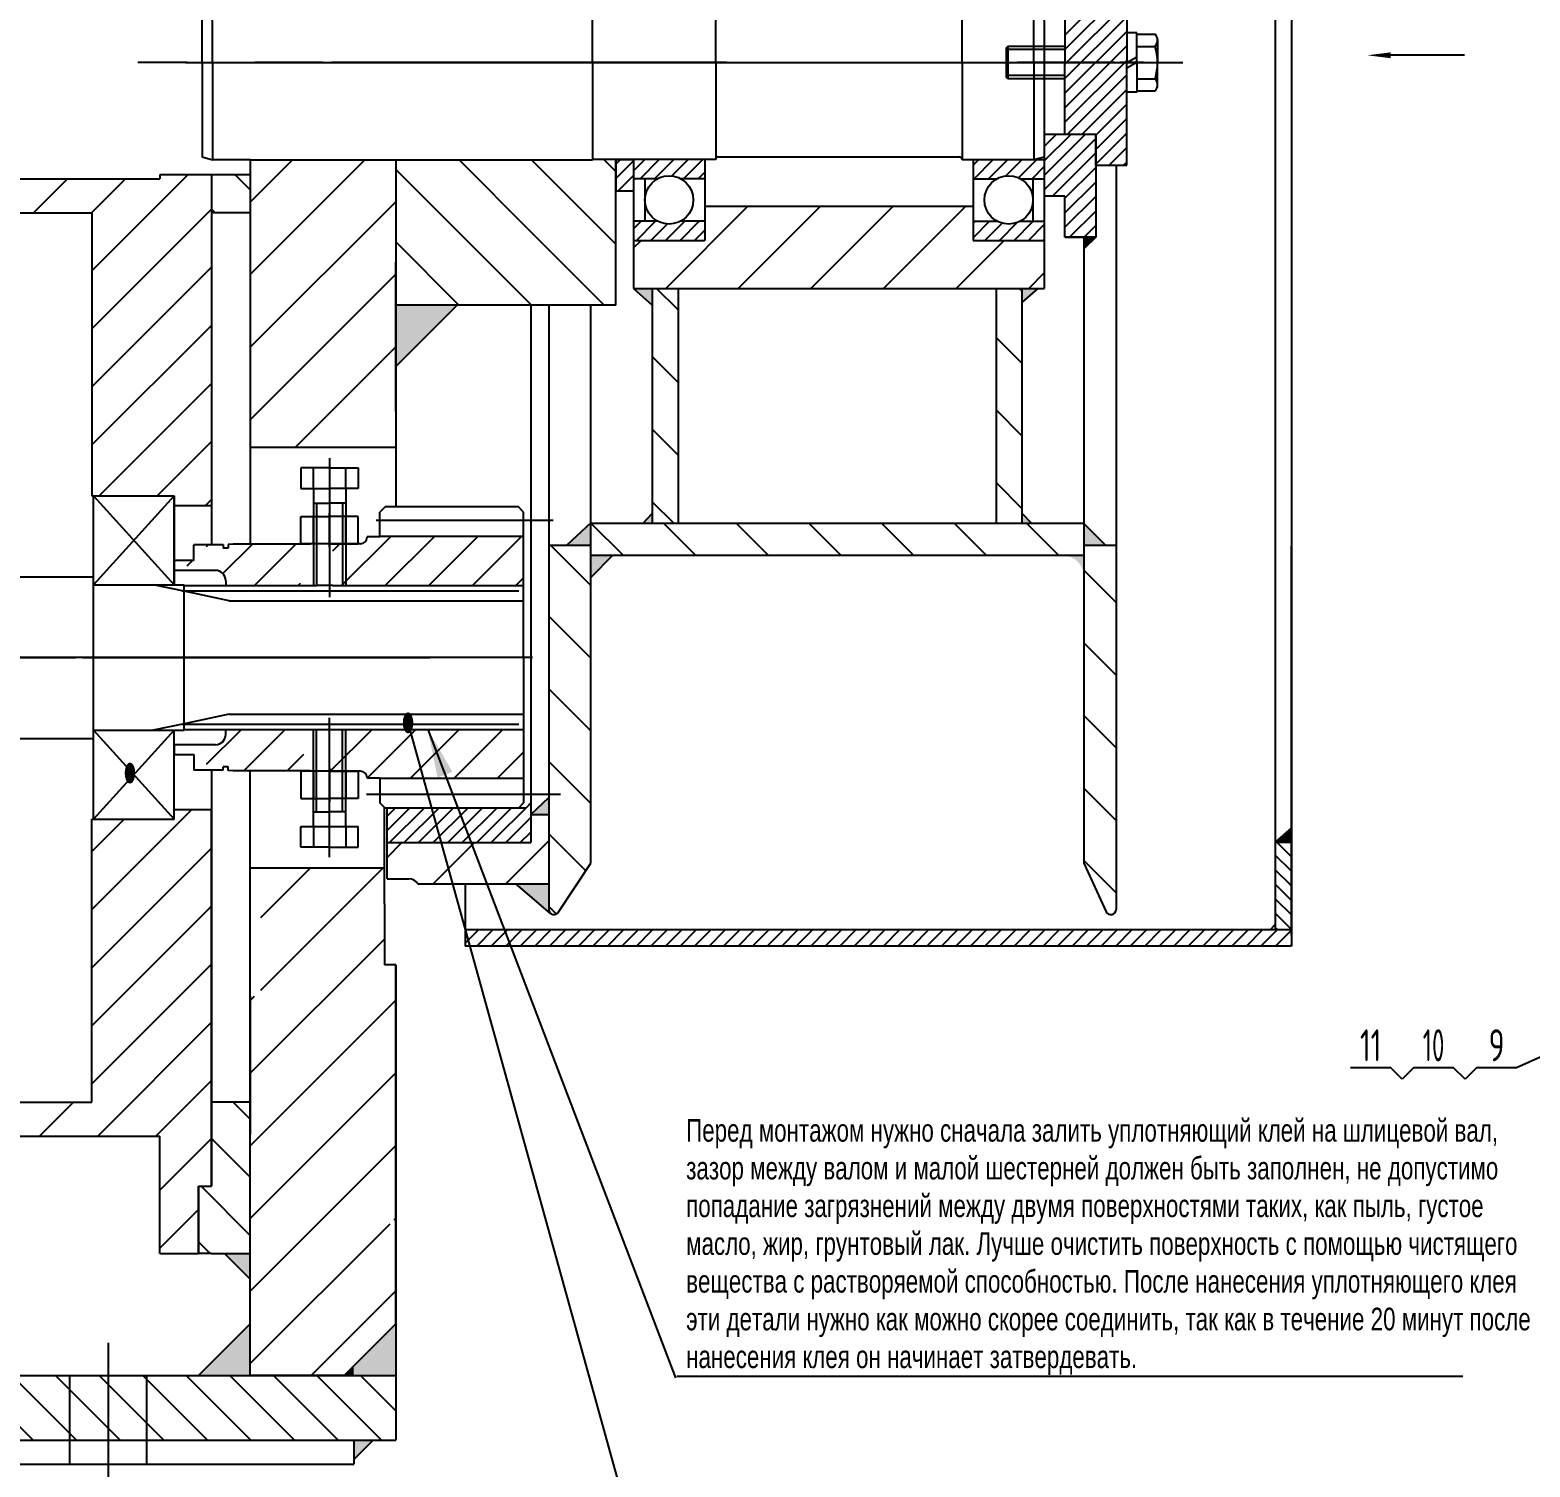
# Model space of a CAD drawing. Header units: millimetres. Extents: x -909 to 2100, y -59 to 1485.
# Drawn here: x 780 to 1243.8, y 465 to 909.3 of the extents above; entities that cross this region are included whole.
import ezdxf
from ezdxf.enums import TextEntityAlignment as Align

# ---------------------------------------------------------------- set-up
doc = ezdxf.new("R2010")
doc.units = ezdxf.units.MM
doc.header["$LTSCALE"] = 50
doc.linetypes.add('F', pattern=[0.75, 0.5, -0.25])
doc.linetypes.add('G', pattern=[2, 1.25, -0.25, 0.25, -0.25])
for name, color, linetype in [('01', 7, 'Continuous'), ('02', 1, 'Continuous'), ('04', 2, 'F'), ('05', 4, 'G'), ('10', 1, 'Continuous'), ('11', 3, 'Continuous')]:
    doc.layers.add(name, color=color, linetype=linetype)
doc.styles.get("Standard").update_dxf_attribs({"font": 'isocp', "width": 0.707, "bigfont": 'intecad.shx'})
doc.dimstyles.new('INTE', dxfattribs={"dimscale": 5, "dimtxt": 3.5, "dimasz": 3, "dimexe": 3, "dimexo": 0, "dimgap": 1, "dimtad": 1, "dimdec": 3, "dimdsep": 46, "dimtxsty": 'Standard', "dimcen": 0, "dimclrd": 1, "dimclre": 1, "dimclrt": 3, "dimaunit": 1, "dimadec": 0, "dimazin": 0, "dimtfac": 1, "dimtmove": 0, "dimatfit": 0, "dimfxl": 1, "dimarcsym": 0})
pattern_1 = [(135, (-248.432, -58.789), (-11.22532, -11.22532), [])]
pattern_2 = [(45, (2225.2952, 244.9258), (2.245064, -2.245064), [])]

# ---------------------------------------------------------------- blocks, each defined once
blk = doc.blocks.new('*U13')
at = {"layer": '01'}
for p, q in [((-9.2, 3.1), (-9.2, 0)), ((0, 3.1), (-9.2, 3.1)), ((-9.2, 0), (0, 0)), ((0, 0), (-1.79, 3.1)), ((0, 3.1), (1.79, 0)), ((0, 3.1), (9.2, 3.1)), ((9.2, 0), (0, 0)), ((9.2, 3.1), (9.2, 0))]:
    blk.add_line(p, q, dxfattribs=at)
at = {"layer": '05'}
blk.add_line((0, 5.2), (0, -2.1), dxfattribs=at)
blk = doc.blocks.new('*U14')
at = {"layer": '01'}
for p, q in [((-8.4, 0), (-8.4, 8.89)), ((-8.4, 8.89), (0, 8.89)), ((-8.4, 5), (0, 5)), ((0, 8.89), (0, 0)), ((0, -8.89), (0, 0)), ((-8.4, 0), (-8.4, -8.89)), ((-8.4, -5), (0, -5)), ((-8.4, -8.89), (0, -8.89))]:
    blk.add_line(p, q, dxfattribs=at)
at = {"layer": '05'}
blk.add_line((-9.45, 0), (1.05, 0), dxfattribs=at)

msp = doc.modelspace()

# ---------------------------------------------------------------- hatches: boundary and pattern name
at = {"layer": '02', "ltscale": 1.666667}
h = msp.add_hatch(dxfattribs=at)
h.set_pattern_fill('ANSI31', color=256, scale=5, angle=90, style=0)
h.set_pattern_definition(pattern_1)
h.paths.add_polyline_path([(972.3938, 969.1271), (980.3938, 969.1271), (980.3938, 1041.7771), (972.3938, 1041.7771)])
h.paths.add_polyline_path([(980.3938, 829.4271), (972.3938, 829.4271), (972.3938, 756.7771), (980.3938, 756.7771)])
h.paths.add_polyline_path([(1086.7938, 1041.7771), (1078.7938, 1041.7771), (1078.7938, 969.1271), (1086.7938, 969.1271)])
h.paths.add_polyline_path([(1086.7938, 829.4271), (1078.7938, 829.4271), (1078.7938, 756.7771), (1086.7938, 756.7771)])
h = msp.add_hatch(color=256, dxfattribs=at)
h.paths.add_polyline_path([(893.0938, 993.2771), (893.0938, 974.2771), (912.0938, 974.2771)])
h.paths.add_polyline_path([(912.0938, 824.2771), (893.0938, 824.2771), (893.0938, 805.2771)])
h = msp.add_hatch(dxfattribs=at)
h.set_pattern_fill('ANSI31', color=256, angle=90, style=0)
h.set_pattern_definition(pattern_2)
h.paths.add_polyline_path([(1093.5938, 940.5771), (1099.9938, 940.5771), (1099.9938, 953.2771), (1105.9938, 953.2771), (1109.4938, 953.2771), (1109.4938, 921.5271), (1093.5938, 921.5271)])
h.paths.add_polyline_path([(1093.5938, 877.0271), (1109.4938, 877.0271), (1109.4938, 845.2771), (1099.9938, 845.2771), (1099.9938, 857.9771), (1093.5938, 857.9771)])
h = msp.add_hatch(dxfattribs=at)
h.set_pattern_fill('ANSI31', color=256, style=0)
h.set_pattern_definition([(45, (-238.483, 103.8137), (-2.245064, 2.245064), [])])
h.paths.add_polyline_path([(966.5938, 938.9771), (961.0938, 938.9771), (961.0938, 929.2871), (966.5938, 929.2871)])
h.paths.add_polyline_path([(966.5938, 869.2671), (961.0938, 869.2671), (961.0938, 859.5771), (966.5938, 859.5771)])
at = {"layer": '02', "linetype": 'Continuous', "ltscale": 1.666667}
h = msp.add_hatch(dxfattribs=at)
h.set_pattern_fill('ANSI31', color=1, style=0)
h.set_pattern_definition([(45, (-238.483, 154.662), (-2.245064, 2.245064), [])])
h.paths.add_polyline_path([(966.5938, 869.2671), (966.5938, 863.3526), (974.0088, 863.3526, -0.25504636), (981.1789, 863.3526), (988.5938, 863.3526), (988.5938, 869.2671)])
h.paths.add_polyline_path([(988.5938, 844.2811), (988.5938, 850.2106), (981.1789, 850.2106, -0.25504636), (974.0088, 850.2106), (966.5938, 850.2106), (966.5938, 844.2811)])
h.paths.add_polyline_path([(974.0088, 935.2016), (966.5938, 935.2016), (966.5938, 929.2871), (988.5938, 929.2871), (988.5938, 935.2016), (981.1789, 935.2016, -0.25504636)])
h.paths.add_polyline_path([(1086.1789, 863.3526), (1093.5938, 863.3526), (1093.5938, 869.2821), (1071.5938, 869.2821), (1071.5938, 863.3526), (1079.0088, 863.3526, -0.25504636)])
h.paths.add_polyline_path([(1079.0088, 850.2106), (1071.5938, 850.2106), (1071.5938, 844.2811), (1093.5938, 844.2811), (1093.5938, 850.2106), (1086.1789, 850.2106, -0.25504636)])
h.paths.add_polyline_path([(1079.0088, 935.2016), (1071.5938, 935.2016), (1071.5938, 929.2721), (1093.5938, 929.2721), (1093.5938, 931.0271), (1093.5938, 935.2016), (1086.1789, 935.2016, -0.25504636)])
at = {"layer": '02', "ltscale": 1.666667}
h = msp.add_hatch(dxfattribs=at)
h.set_pattern_fill('ANSI31', color=256, style=0)
h.set_pattern_definition([(45, (290.6315, 224.113), (-2.245064, 2.245064), [])])
h.paths.add_polyline_path([(1099.9938, 921.5271), (1099.9938, 899.2771), (1119.0938, 899.2771), (1119.0938, 908.4771), (1119.0938, 931.0271), (1109.4938, 931.0271), (1109.4938, 921.5271)])
h.paths.add_polyline_path([(1119.0938, 899.2771), (1116.9982, 899.2771), (1113.6288, 899.2771), (1108.8194, 899.2771), (1099.9938, 899.2771), (1099.9938, 877.0271), (1109.4938, 877.0271), (1109.4938, 867.5271), (1119.0938, 867.5271)])
for points in [[(1105.9938, 845.2771), (1109.4938, 845.2771), (1105.9938, 841.9073)], [(1099.624, 746.7771, -0.39404723), (1105.7938, 740.6951), (1105.7938, 746.7771)], [(1169.9938, 662.5086), (1169.9938, 658.0271), (1164.9938, 658.0271)], [(848.0938, 509.2771), (832.0938, 493.2771), (848.0938, 493.2771)], [(880.0938, 496.2771), (877.0938, 493.2771), (880.0938, 493.2771)]]:
    msp.add_hatch(color=256, dxfattribs=at).paths.add_polyline_path(points)
h = msp.add_hatch(color=256, dxfattribs=at)
h.paths.add_polyline_path([(972.3938, 824.2728), (972.3938, 829.4271), (966.5938, 829.4271)])
h.paths.add_polyline_path([(969.5569, 756.7771), (972.3938, 756.7771), (972.3938, 759.764)])
h = msp.add_hatch(color=256, dxfattribs=at)
h.paths.add_polyline_path([(1086.7938, 825.1615), (1091.5938, 829.4271), (1086.7938, 829.4271)])
h.paths.add_polyline_path([(1086.7938, 756.7771), (1089.6308, 756.7771), (1086.7938, 759.764)])
h = msp.add_hatch(color=256, dxfattribs=at)
h.paths.add_polyline_path([(945.9625, 750.0271), (953.3938, 750.0271), (953.3938, 756.8771)])
h.paths.add_polyline_path([(960.0985, 746.7771), (953.3938, 746.7771), (953.3938, 740.0551)])
h = msp.add_hatch(dxfattribs=at)
h.set_pattern_fill('ANSI31', color=256, scale=5, angle=90, style=0)
h.set_pattern_definition([(135, (-248.432, -353.789), (-11.22532, -11.22532), [])])
h.paths.add_polyline_path([(1105.7938, 756.7771), (953.3938, 756.7771), (953.3938, 746.7771), (1105.789, 746.7771), (1105.7938, 746.7819)])
at = {"layer": '02', "linetype": 'Continuous', "ltscale": 1.666667}
msp.add_hatch(color=1, dxfattribs=at).paths.add_polyline_path([(1105.7938, 756.7722), (1105.7938, 750.0271), (1112.5466, 750.0271)])
at = {"layer": '02', "ltscale": 1.666667}
h = msp.add_hatch(dxfattribs=at)
h.set_pattern_fill('ANSI31', color=256, scale=5, angle=90, style=0)
h.set_pattern_definition(pattern_1)
h.paths.add_polyline_path([(953.3938, 750.0271), (940.3938, 750.0271), (940.3938, 637.3224, 0.20505702), (940.8971, 636.1764), (941.016, 636.0757, 0.14493627), (941.8589, 635.7521), (942.1089, 635.7521, 0.21091046), (943.2394, 636.3615), (953.3938, 651.6521)])
h.paths.add_polyline_path([(958.7753, 671.804), (958.7753, 679.8264), (950.9663, 679.8264), (950.9663, 671.804)], flags=9)
h = msp.add_hatch(dxfattribs=at)
h.set_pattern_fill('ANSI31', color=256, scale=5, angle=90, style=0)
h.set_pattern_definition(pattern_1)
h.paths.add_polyline_path([(1105.7938, 651.6521), (1112.7425, 636.6785, 0.80334342), (1115.7938, 637.3521), (1115.7938, 750.0271), (1105.7938, 750.0271)])
h = msp.add_hatch(dxfattribs=at)
h.set_pattern_fill('ANSI31', color=256, style=0)
h.set_pattern_definition([(45, (207.8226, 203.6802), (-2.245064, 2.245064), [])])
h.paths.add_polyline_path([(934.8438, 670.3171), (933.2438, 668.7171), (897.4229, 668.7171), (900.7843, 658.0271), (934.8438, 658.0271)])
h.paths.add_polyline_path([(890.3938, 668.7171), (890.3938, 658.0271), (900.7843, 658.0271), (897.4229, 668.7171)])
h = msp.add_hatch(color=256, dxfattribs=at)
h.paths.add_polyline_path([(940.3938, 666.7771), (940.3938, 671.9611), (934.8438, 666.7771)])
h.paths.add_polyline_path([(940.8971, 636.1764, -0.20992091), (940.3938, 637.3521), (940.3938, 645.2771), (930.1677, 645.2771)])
h = msp.add_hatch(dxfattribs=at)
h.set_pattern_fill('ANSI31', color=256, scale=5, style=0)
h.set_pattern_definition([(45, (-248.432, -58.789), (-11.22532, 11.22532), [])])
h.paths.add_polyline_path([(940.3938, 645.2771), (940.3938, 666.7771), (934.8438, 666.7771), (934.8438, 658.0271), (890.3938, 658.0271), (890.3938, 646.8771), (897.1263, 646.8771, -0.26794919), (899.8976, 645.2771)])
h = msp.add_hatch(dxfattribs=at)
h.set_pattern_fill('ANSI31', color=256, style=0)
h.set_pattern_definition([(135, (2225.2952, 244.9258), (2.245064, 2.245064), [])])
h.paths.add_polyline_path([(1164.9938, 631.0271), (1169.9938, 631.0271), (1169.9938, 658.0271), (1164.9938, 658.0271)])
h = msp.add_hatch(dxfattribs=at)
h.set_pattern_fill('ANSI31', color=256, angle=90, style=0)
h.set_pattern_definition(pattern_2)
h.paths.add_polyline_path([(914.4938, 631.0271), (1169.9938, 631.0271), (1169.9938, 626.0271), (914.4938, 626.0271)])
h = msp.add_hatch(color=256, dxfattribs=at)
h.paths.add_polyline_path([(886.0938, 473.2771), (880.0938, 473.2771), (880.0938, 467.2771)])
h.paths.add_polyline_path([(893.0938, 498.6242), (886.9015, 503.0847), (880.0938, 496.2771), (880.0938, 493.2771), (893.0938, 493.2771)])
h.paths.add_polyline_path([(893.0938, 509.2771), (886.9015, 503.0847), (893.0938, 498.6242)])
at = {"layer": '02', "linetype": 'Continuous', "ltscale": 1.666667}
h = msp.add_hatch(dxfattribs=at)
h.set_pattern_fill('ANSI31', color=1, scale=3, angle=90, style=0)
h.set_pattern_definition([(135, (2084.611, -736.124), (-6.73519, -6.73519), [])])
h.paths.add_polyline_path([(582.0938, 493.2771), (582.0938, 473.2771), (608.1938, 473.2771), (608.1938, 493.2771)])
h.paths.add_polyline_path([(620.0938, 493.2771), (608.1938, 493.2771), (608.1938, 473.2771), (620.0938, 473.2771)])
h.paths.add_polyline_path([(631.9938, 493.2771), (620.0938, 493.2771), (620.0938, 473.2771), (631.9938, 473.2771)])
h.paths.add_polyline_path([(792.1938, 473.2771), (792.1938, 493.2771), (631.9938, 493.2771), (631.9938, 473.2771)])
h.paths.add_polyline_path([(792.1938, 473.2771), (804.0938, 473.2771), (804.0938, 493.2771), (792.1938, 493.2771)])
h.paths.add_polyline_path([(804.0938, 473.2771), (815.9938, 473.2771), (815.9938, 493.2771), (804.0938, 493.2771)])
h.paths.add_polyline_path([(815.9938, 493.2771), (815.9938, 473.2771), (893.0938, 473.2771), (893.0938, 493.2771)])
at = {"layer": '10', "ltscale": 1.666667}
h = msp.add_hatch(dxfattribs=at)
h.set_pattern_fill('ANSI31', color=256, scale=4, style=0)
h.set_pattern_definition([(45, (2641.115, 1617.23), (-8.980256, 8.980256), [])])
h.paths.add_polyline_path([(743.5938, 899.5271), (743.5938, 894.2771), (755.0938, 894.2771), (755.0938, 899.5271)])
h.paths.add_polyline_path([(755.0938, 882.2771), (743.5938, 882.2771), (743.5938, 878.7771), (739.0938, 878.7771), (739.0938, 852.7771), (799.0938, 852.7771), (799.0938, 765.2771), (824.5938, 765.2771), (824.5938, 762.2771), (836.0938, 762.2771), (836.0938, 864.5271), (820.0938, 864.5271), (820.0938, 863.2771), (755.0938, 863.2771)])
h.paths.add_polyline_path([(836.0938, 668.2771), (824.5938, 668.2771), (824.5938, 665.2771), (799.0938, 665.2771), (799.0938, 577.7771), (739.0938, 577.7771), (739.0938, 551.7771), (743.5938, 551.7771), (743.5938, 531.0271), (755.0938, 531.0271), (755.0938, 567.2771), (820.0938, 567.2771), (820.0938, 531.0271), (832.0938, 531.0271), (832.0938, 551.7771), (836.0938, 551.7771)])
h = msp.add_hatch(dxfattribs=at)
h.set_pattern_fill('ANSI31', color=256, scale=4, angle=90, style=0)
h.set_pattern_definition([(135, (2641.115, 1617.23), (-8.980256, -8.980256), [])])
h.paths.add_polyline_path([(836.0938, 864.5271), (836.0938, 852.7771), (848.0938, 852.7771), (848.0938, 864.5271)])
h.paths.add_polyline_path([(848.0938, 577.7771), (836.0938, 577.7771), (836.0938, 551.7771), (832.0938, 551.7771), (832.0938, 531.0271), (836.0538, 531.0271), (848.0938, 531.0271)])
h = msp.add_hatch(dxfattribs=at)
h.set_pattern_fill('ANSI31', color=256, scale=3, style=0)
h.set_pattern_definition([(45, (2645.115, 1617.2295), (-6.73519, 6.73519), [])])
h.paths.add_polyline_path([(932.5938, 752.7061), (888.1938, 752.7061), (888.1938, 752.6171), (884.1938, 752.6171), (884.1938, 752.4571, -0.41421356), (882.1938, 750.4571), (873.5938, 750.4571), (873.5938, 737.5021), (932.5938, 737.5021)])
h.paths.add_polyline_path([(863.5938, 750.2921), (842.8138, 750.2921), (841.2138, 750.206), (841.2138, 749.0571), (839.7438, 749.0571), (839.7438, 750.1021), (834.5938, 750.1021), (834.5938, 745.2771), (828.5938, 745.2771), (828.5938, 742.2371), (837.2938, 742.2371, -0.41421356), (840.4938, 739.0371), (840.4938, 737.5021), (863.5938, 737.5021)])
h.paths.add_polyline_path([(932.5938, 693.0521), (873.5938, 693.0521), (873.5938, 680.0971), (882.1938, 680.0971, -0.41421356), (884.1938, 678.0971), (884.1938, 677.9371), (888.1938, 677.9371), (888.1938, 677.8481), (932.5938, 677.8481)])
h.paths.add_polyline_path([(873.5938, 693.0521), (872.5938, 693.0521), (872.5938, 680.0971), (873.5938, 680.0971)])
h.paths.add_polyline_path([(864.5938, 693.0521), (863.5938, 693.0521), (863.5938, 680.2621), (864.5938, 680.2621)])
h.paths.add_polyline_path([(863.5938, 693.0521), (840.4938, 693.0521), (840.4938, 691.5171, -0.41421356), (837.2938, 688.3171), (828.5938, 688.3171), (828.5938, 685.2771), (834.5938, 685.2771), (834.5938, 680.4521), (839.7438, 680.4521), (839.7438, 681.4971), (841.2138, 681.4971), (841.2138, 680.3481), (842.8138, 680.2621), (863.5938, 680.2621)])
h.paths.add_polyline_path([(873.5938, 745.9571), (872.5938, 745.9571), (872.5938, 737.5021), (873.5938, 737.5021)])
h.paths.add_polyline_path([(863.5938, 745.9571), (864.5938, 745.9571), (864.5938, 750.2921), (863.5938, 750.2921)])
msp.add_hatch(color=256, dxfattribs=at).paths.add_polyline_path([(840.0938, 531.0271), (848.0938, 523.0271), (848.0938, 531.0271)])

# ---------------------------------------------------------------- linework, layer by layer
at = {"ltscale": 1.666667}
for p, q in [((1109.4938, 867.5271), (1109.4938, 877.0271)), ((1090.4091, 869.2827), (1093.604, 870.1388)), ((893.0938, 791.4771), (893.0938, 837.519)), ((799.5938, 665.2771), (799.5938, 765.2771)), ((889.7938, 761.8371), (888.1938, 760.2371)), ((930.9938, 761.8371), (889.7938, 761.8371)), ((932.5938, 760.2371), (930.9938, 761.8371)), ((888.1938, 752.6171), (888.1938, 760.2371)), ((932.5938, 715.2771), (932.5938, 760.2371)), ((932.5938, 752.7061), (888.1938, 752.7061)), ((839.7438, 750.206), (839.7438, 749.0571)), ((841.2138, 750.206), (841.2138, 749.0571)), ((827.5938, 692.7771), (827.5938, 737.7771)), ((840.4938, 739.0371), (840.4938, 737.5021)), ((932.5938, 715.2771), (932.5938, 670.3171)), ((934.8438, 715.2771), (934.8438, 670.3171)), ((840.4938, 691.5171), (840.4938, 693.0521)), ((839.7438, 680.4521), (839.7438, 681.4971)), ((841.2138, 680.3481), (841.2138, 681.4971)), ((888.1938, 677.9371), (888.1938, 670.3171)), ((932.5938, 677.8481), (888.1938, 677.8481)), ((889.7938, 668.7171), (888.1938, 670.3171)), ((930.9938, 668.7171), (889.7938, 668.7171)), ((932.5938, 670.3171), (930.9938, 668.7171)), ((934.8438, 670.3171), (933.2438, 668.7171)), ((899.8938, 645.2771), (899.8938, 645.2835)), ((899.8938, 645.2771), (940.3938, 645.2771)), ((893.0938, 509.2771), (893.0938, 620.2771))]:
    msp.add_line(p, q, dxfattribs=at)
for centre, start, end in [((992.804, 869.2671), 90, 180), ((1067.404, 869.2671), 0, 90)]:
    msp.add_arc(centre, 0.8, start, end, dxfattribs=at)
at = {"layer": '01', "color": 7, "linetype": 'Continuous', "ltscale": 1.666667}
for p, q in [((1169.9938, 1034.9207), (1169.9938, 763.6334)), ((1164.9938, 1029.8763), (1164.9938, 768.5778)), ((1093.5938, 969.1271), (1093.5938, 829.4271)), ((833.1938, 899.2771), (833.1938, 928.5703)), ((836.3938, 899.2771), (836.3938, 929.4271)), ((953.904, 899.2771), (953.904, 929.4121)), ((992.004, 899.2771), (992.004, 929.2871)), ((1068.204, 899.2771), (1068.204, 929.2721)), ((1090.404, 899.2771), (1090.404, 929.2721)), ((1119.0938, 931.0271), (1119.0938, 899.2771)), ((1099.9938, 921.5271), (1099.9938, 899.2771)), ((1099.9938, 904.2771), (1093.5938, 904.2771)), ((833.1938, 899.2771), (833.1938, 869.9838)), ((836.3938, 899.2771), (836.3938, 869.1271)), ((953.904, 899.2771), (953.904, 869.1421)), ((992.004, 899.2771), (992.004, 869.2671)), ((1068.204, 899.2771), (1068.204, 869.2821)), ((1090.404, 899.2771), (1090.404, 869.2821)), ((1099.9938, 877.0271), (1099.9938, 899.2771)), ((1119.0938, 867.5271), (1119.0938, 899.2771)), ((1099.9938, 894.2771), (1093.5938, 894.2771)), ((1109.4938, 877.0271), (1093.5938, 877.0271)), ((836.3887, 869.1277), (833.1938, 869.9838)), ((848.0938, 869.1421), (953.904, 869.1421)), ((848.0938, 869.1421), (848.0938, 820.0271)), ((893.0938, 869.1421), (893.0938, 791.4771)), ((992.004, 869.2671), (953.904, 869.2671)), ((961.0938, 824.2771), (961.0938, 869.2746)), ((961.0938, 869.2746), (961.0938, 859.5771)), ((961.0938, 869.2746), (966.5938, 869.2746)), ((966.5938, 869.2746), (966.5938, 829.4271)), ((966.5938, 869.2746), (966.5938, 859.5771)), ((988.5938, 869.2671), (988.5938, 844.2811)), ((992.804, 870.0671), (1067.404, 870.0671)), ((1068.204, 869.2821), (1093.5938, 869.2821)), ((1071.5938, 869.2821), (1071.5938, 844.2811)), ((1109.4938, 867.5271), (1119.0938, 867.5271)), ((1115.7938, 867.5271), (1115.7938, 637.3521)), ((755.0938, 863.2771), (820.0938, 863.2771)), ((848.0938, 864.5271), (820.0938, 864.5271)), ((836.0938, 864.5271), (836.0938, 750.1021)), ((974.0088, 863.3526), (966.5938, 863.3526)), ((970.1264, 863.2889), (970.1264, 850.1469)), ((988.5938, 863.3526), (981.1789, 863.3526)), ((1071.5938, 863.3526), (1079.0088, 863.3526)), ((1086.1789, 863.3526), (1093.5938, 863.3526)), ((1090.0612, 863.2889), (1090.0612, 850.1469)), ((961.0938, 859.5771), (966.5938, 859.5771)), ((988.5938, 854.8271), (1071.5938, 854.8271)), ((739.0938, 852.7771), (799.0938, 852.7771)), ((848.0938, 852.7771), (836.0938, 852.7771)), ((974.0088, 850.2106), (966.5938, 850.2106)), ((988.5938, 850.2106), (981.1789, 850.2106)), ((1071.5938, 850.2106), (1079.0088, 850.2106)), ((1086.1789, 850.2106), (1093.5938, 850.2106)), ((966.5938, 844.2811), (988.5938, 844.2811)), ((1071.5938, 844.2811), (1093.5938, 844.2811)), ((1099.9938, 845.2771), (1105.9938, 845.2771)), ((1105.7938, 845.2771), (1105.7938, 651.6521)), ((966.5938, 829.4271), (1093.5938, 829.4271)), ((972.3938, 829.4271), (972.3938, 756.7771)), ((980.3938, 829.4271), (980.3938, 756.7771)), ((1078.7938, 756.7771), (1078.7938, 829.4271)), ((1086.7938, 756.7771), (1086.7938, 829.4271)), ((961.0938, 824.2771), (893.0938, 824.2771)), ((893.0938, 805.2771), (912.0938, 824.2771)), ((953.3938, 651.6521), (953.3938, 824.2771)), ((848.0938, 780.2771), (893.0938, 780.2771)), ((867.5938, 767.5021), (867.5938, 737.5021)), ((1164.9938, 768.5778), (1164.9938, 760.1474)), ((799.0938, 765.2771), (824.5938, 765.2771)), ((799.5938, 765.2771), (824.5938, 765.2771)), ((824.5938, 737.7771), (824.5938, 765.2771)), ((824.5938, 762.2771), (836.0938, 762.2771)), ((1169.9938, 763.6334), (1169.9938, 749.777)), ((1164.9938, 760.1474), (1164.9938, 631.0271)), ((888.1938, 752.6171), (884.1938, 752.6171)), ((884.1938, 752.4571), (884.1938, 752.6171)), ((830.5938, 745.2771), (830.5938, 750.1021)), ((839.7438, 750.1021), (830.5938, 750.1021)), ((841.2138, 749.0571), (839.7438, 749.0571)), ((866.6938, 750.2921), (842.8138, 750.2921)), ((882.1938, 750.4571), (866.6938, 750.4571)), ((940.3938, 750.0271), (953.3938, 750.0271)), ((1105.7938, 750.0271), (1115.7938, 750.0271)), ((1169.9938, 749.777), (1169.9938, 632.5271)), ((824.5938, 745.2771), (824.5938, 742.2371)), ((830.5938, 745.2771), (824.5938, 745.2771)), ((837.2938, 742.2371), (824.5938, 742.2371)), ((752.5938, 740.2771), (799.5938, 740.2771)), ((799.5938, 737.7771), (827.5938, 737.7771)), ((827.5938, 737.5021), (863.5938, 737.5021)), ((873.5938, 737.5021), (932.5938, 737.5021)), ((841.5938, 732.8351), (827.5938, 735.7792)), ((841.5938, 732.8351), (932.5938, 732.8351)), ((841.5938, 697.7191), (827.5938, 694.7749)), ((841.5938, 697.7191), (932.5938, 697.7191)), ((799.5938, 692.7771), (827.5938, 692.7771)), ((824.5938, 665.2771), (824.5938, 692.7771)), ((827.5938, 693.0521), (932.5938, 693.0521)), ((867.5938, 663.0521), (867.5938, 693.0521)), ((752.5938, 690.2771), (799.5938, 690.2771)), ((837.2938, 688.3171), (824.5938, 688.3171)), ((824.5938, 688.3171), (824.5938, 685.2771)), ((824.5938, 685.2771), (830.5938, 685.2771)), ((839.7438, 680.4521), (830.5938, 680.4521)), ((836.0938, 680.4521), (836.0938, 551.7771)), ((841.2138, 681.4971), (839.7438, 681.4971)), ((866.6938, 680.2621), (842.8138, 680.2621)), ((882.1938, 680.0971), (866.6938, 680.0971)), ((884.1938, 678.0971), (884.1938, 677.9371)), ((888.1938, 677.9371), (884.1938, 677.9371)), ((824.5938, 668.2771), (836.0938, 668.2771)), ((933.2438, 668.7171), (892.0438, 668.7171)), ((799.0938, 665.2771), (824.5938, 665.2771)), ((799.5938, 665.2771), (824.5938, 665.2771)), ((934.8438, 666.7771), (940.3938, 666.7771)), ((890.3938, 658.0271), (934.8438, 658.0271)), ((890.3938, 646.8771), (890.3938, 658.0271)), ((1169.9938, 658.0271), (1164.9938, 658.0271)), ((848.0938, 650.2771), (889.5938, 650.2771)), ((890.3938, 646.8771), (897.1263, 646.8771)), ((889.5938, 639.0771), (889.5938, 620.2771)), ((889.5938, 639.0771), (889.5938, 620.2771)), ((1169.9938, 631.0271), (914.4938, 631.0271)), ((893.0938, 620.2771), (889.5938, 620.2771)), ((893.0938, 620.2771), (889.5938, 620.2771)), ((893.0938, 620.2771), (893.0938, 509.2771)), ((848.0938, 610.5271), (848.0938, 567.7771)), ((848.0938, 610.5271), (848.0938, 567.7771)), ((739.0938, 577.7771), (799.0938, 577.7771)), ((848.0938, 577.7771), (836.0938, 577.7771)), ((755.0938, 567.2771), (820.0938, 567.2771)), ((832.0938, 551.7771), (836.0938, 551.7771)), ((832.0938, 551.7771), (836.0938, 551.7771)), ((832.0938, 551.7771), (832.0938, 531.0271)), ((820.0938, 531.0271), (832.0938, 531.0271)), ((836.0538, 531.0271), (832.0938, 531.0271)), ((836.0538, 531.0271), (848.0938, 531.0271)), ((836.0538, 531.0271), (848.0938, 531.0271)), ((582.0938, 493.2771), (893.0938, 493.2771)), ((582.0938, 473.2771), (893.0938, 473.2771)), ((880.0938, 467.2771), (886.0938, 473.2771)), ((880.0938, 473.2771), (880.0938, 465.8471)), ((588.0938, 465.8471), (880.0938, 465.8471))]:
    msp.add_line(p, q, dxfattribs=at)
at = {"layer": '01', "ltscale": 1.666667}
for p, q in [((1169.9938, 1034.9207), (1169.9938, 763.6334)), ((1093.5938, 940.5771), (1093.5938, 857.9771)), ((1122.1938, 899.2771), (1122.1938, 908.0721)), ((1122.1938, 908.0721), (1127.8973, 908.0721)), ((1128.5938, 906.4409), (1128.5938, 899.2771)), ((1122.1938, 904.2771), (1127.8973, 904.2771)), ((1122.1938, 899.2771), (1122.1938, 890.4821)), ((1128.5938, 892.1132), (1128.5938, 899.2771)), ((1122.1938, 894.2771), (1127.8973, 894.2771)), ((1122.1938, 890.4821), (1127.8973, 890.4821)), ((1109.4938, 877.0271), (1109.4938, 845.2771)), ((848.0938, 869.1421), (836.3938, 869.1421)), ((820.0938, 864.5271), (820.0938, 863.2771)), ((836.0938, 864.5271), (836.0938, 762.2771)), ((848.0938, 864.5271), (848.0938, 750.2921)), ((1099.9938, 857.9771), (1093.5938, 857.9771)), ((1099.9938, 845.2771), (1099.9938, 857.9771)), ((799.0938, 852.7771), (799.0938, 765.2771)), ((1109.4938, 845.2771), (1099.9938, 845.2771)), ((1109.4938, 845.2771), (1099.9938, 845.2771)), ((1109.4938, 845.2771), (1099.9938, 845.2771)), ((1105.7938, 845.2771), (1105.7938, 746.8771)), ((934.8438, 824.2771), (934.8438, 658.0271)), ((940.3938, 824.2771), (940.3938, 637.3372)), ((953.3938, 746.8771), (953.3938, 824.2771)), ((893.0938, 791.4771), (893.0938, 761.8371)), ((872.5938, 773.9021), (863.7088, 773.9021)), ((863.7088, 773.9021), (863.7088, 767.5021)), ((867.5938, 767.5021), (867.5938, 773.9021)), ((872.5938, 773.9021), (881.4788, 773.9021)), ((877.5938, 767.5021), (877.5938, 773.9021)), ((881.4788, 773.9021), (881.4788, 767.5021)), ((863.7088, 767.5021), (872.5938, 767.5021)), ((881.4788, 767.5021), (872.5938, 767.5021)), ((877.5938, 767.5021), (877.5938, 737.5021)), ((799.5938, 765.2771), (824.5938, 737.7771)), ((824.5938, 765.2771), (799.5938, 737.7771)), ((824.5938, 765.2771), (824.5938, 737.7771)), ((867.5938, 763.0021), (872.5938, 763.0021)), ((877.5938, 763.0021), (872.5938, 763.0021)), ((953.2854, 756.7771), (1105.7938, 756.7771)), ((842.8138, 750.2921), (841.2138, 750.206)), ((866.6938, 750.4571), (866.6938, 750.2921)), ((1105.7938, 746.7771), (953.3938, 746.7771)), ((1169.9938, 749.777), (1169.9938, 626.0271)), ((1169.9938, 629.277), (1169.9938, 749.777)), ((863.5938, 737.5021), (868.5938, 737.5021)), ((873.5938, 737.5021), (868.5938, 737.5021)), ((799.5938, 692.7771), (824.5938, 665.2771)), ((824.5938, 692.7771), (799.5938, 665.2771)), ((824.5938, 665.2771), (824.5938, 692.7771)), ((877.5938, 663.0521), (877.5938, 693.0521)), ((830.5938, 685.2771), (830.5938, 680.4521)), ((842.8138, 680.2621), (841.2138, 680.3481)), ((848.0938, 531.0271), (848.0938, 680.2621)), ((866.6938, 680.0971), (866.6938, 680.2621)), ((836.0938, 551.7771), (836.0938, 668.2771)), ((889.5938, 639.0771), (889.5938, 668.9171)), ((799.0938, 577.7771), (799.0938, 665.2771)), ((867.5938, 667.5521), (872.5938, 667.5521)), ((877.5938, 667.5521), (872.5938, 667.5521)), ((863.7088, 656.6521), (863.7088, 663.0521)), ((863.7088, 663.0521), (881.4788, 663.0521)), ((867.5938, 663.0521), (867.5938, 656.6521)), ((877.5938, 663.0521), (877.5938, 656.6521)), ((881.4788, 656.6521), (881.4788, 663.0521)), ((872.5938, 656.6521), (863.7088, 656.6521)), ((872.5938, 656.6521), (881.4788, 656.6521)), ((943.2586, 636.3905), (953.3938, 651.6521)), ((1105.7938, 651.6521), (1112.7425, 636.6785)), ((914.4938, 645.2771), (914.4938, 626.0271)), ((942.0031, 635.7521), (941.9938, 635.7521)), ((1169.9938, 626.0271), (914.4938, 626.0271)), ((848.0938, 493.2771), (848.0938, 610.5271)), ((848.0938, 558.3898), (848.0938, 610.5271)), ((820.0938, 531.0271), (820.0938, 567.2771)), ((832.0938, 531.0271), (832.0938, 551.7771)), ((840.0938, 531.0271), (848.0938, 523.0271)), ((832.0938, 493.2771), (848.0938, 509.2771)), ((877.0938, 493.2771), (893.0938, 509.2771)), ((893.0938, 509.2771), (893.0938, 473.2771)), ((877.0938, 493.2771), (848.0938, 493.2771))]:
    msp.add_line(p, q, dxfattribs=at)
at = {"layer": '01', "color": 7, "linetype": 'Continuous', "ltscale": 1.666667}
for centre in [(977.5938, 856.7816), (1082.5938, 856.7816)]:
    msp.add_circle(centre, 7.4854, dxfattribs=at)
for centre, radius, start, end in [((1125.7121, 906.1746), 2.894, 319.030519, 40.969481), ((1110.4267, 899.2771), 18.1719, 344.029057, 15.970943), ((1125.7121, 892.3796), 2.894, 319.030519, 40.969481), ((882.1938, 752.4571), 2, 270, 0), ((882.1938, 678.0971), 2, 0, 90), ((897.1263, 643.6771), 3.2, 30, 90)]:
    msp.add_arc(centre, radius, start, end, dxfattribs=at)
at = {"layer": '01', "ltscale": 1.666667}
for centre, radius, start, end in [((837.2938, 739.0371), 3.2, 0, 90), ((837.2938, 691.5171), 3.2, 270, 0), ((941.9839, 637.3372), 1.5901, 179.465645, 335.54168), ((1114.1938, 637.3521), 1.6, 204.894299, 0)]:
    msp.add_arc(centre, radius, start, end, dxfattribs=at)
at = {"layer": '02', "color": 1, "linetype": 'Continuous', "ltscale": 1.666667}
for p, q in [((1099.9938, 903.2771), (1081.7925, 903.2771)), ((1099.9938, 895.2771), (1081.7925, 895.2771)), ((868.5938, 763.0021), (868.5938, 737.5021)), ((876.5938, 763.0021), (876.5938, 737.5021)), ((1112.5466, 750.0271), (1105.7938, 756.7722)), ((868.5938, 667.5521), (868.5938, 693.0521)), ((876.5938, 667.5521), (876.5938, 693.0521))]:
    msp.add_line(p, q, dxfattribs=at)
at = {"layer": '02', "ltscale": 1.666667}
for p, q in [((1223.502, 901.508), (1200.702, 901.508)), ((934.8502, 846.9282), (912.6363, 869.1421)), ((961.0938, 843.1352), (935.087, 869.1421)), ((961.0938, 865.5858), (957.5376, 869.1421)), ((905.8095, 853.5182), (893.0938, 866.2339)), ((935.0507, 824.2771), (905.8095, 853.5182)), ((976.5442, 829.4271), (1001.9442, 854.8271)), ((998.9948, 829.4271), (1024.3948, 854.8271)), ((1021.4454, 829.4271), (1046.8454, 854.8271)), ((1043.8961, 829.4271), (1069.2961, 854.8271)), ((957.5013, 824.2771), (934.8502, 846.9282)), ((966.5938, 841.9274), (968.9475, 844.2811)), ((1066.3467, 829.4271), (1081.2007, 844.2811)), ((1109.4938, 845.2771), (1105.9938, 841.9073)), ((912.6, 824.2771), (893.0938, 843.7833)), ((1088.7974, 829.4271), (1093.5938, 834.2235)), ((966.5938, 829.4271), (972.3938, 824.2728)), ((1091.5938, 829.4271), (1086.7938, 825.1615)), ((953.3938, 756.8771), (945.9625, 750.0271)), ((969.4619, 756.6771), (972.3938, 759.764)), ((1089.7258, 756.6771), (1086.7938, 759.764)), ((960.0985, 746.7771), (953.3549, 740.016)), ((1099.0819, 746.6369), (1099.0411, 746.6771)), ((896.8714, 694.771), (995.5461, 338.8396)), ((934.8438, 666.7771), (940.3938, 671.9611)), ((1164.9938, 658.0271), (1169.9938, 662.5086)), ((1374.8006, 649.3712), (1239.6518, 588.4139)), ((940.9648, 636.119), (930.1677, 645.2771)), ((1164.9938, 632.6757), (1163.4486, 631.0271)), ((1200.7097, 588.4139), (1188.3097, 588.4139)), ((1204.2452, 584.8784), (1200.7097, 588.4139)), ((1207.7808, 588.4139), (1204.2452, 584.8784)), ((1220.1808, 588.4139), (1207.7808, 588.4139)), ((1223.7163, 584.8784), (1220.1808, 588.4139)), ((1227.2518, 588.4139), (1223.7163, 584.8784)), ((1239.6518, 588.4139), (1227.2518, 588.4139)), ((979.9893, 492.9936), (1223.0047, 492.9936))]:
    msp.add_line(p, q, dxfattribs=at)
msp.add_lwpolyline([(1200.702, 901.508, 1.8, 0, 0), (1193.502, 901.508, 0, 0, 0)], format="xyseb", dxfattribs=at)
at = {"layer": '04', "color": 2, "linetype": 'F', "ltscale": 1.666667}
for p, q in [((1082.3775, 904.2771), (1081.7925, 903.7708)), ((1081.7925, 903.7708), (1081.7925, 894.7833)), ((1093.5938, 904.2771), (1082.3775, 904.2771)), ((1082.3775, 904.2771), (1082.3775, 894.2771)), ((1082.3775, 894.2771), (1081.7925, 894.7833)), ((1093.5938, 894.2771), (1082.3775, 894.2771)), ((827.5938, 735.7792), (818.0938, 737.7771)), ((827.5938, 694.7749), (818.0938, 692.7771)), ((792.1938, 493.2771), (792.1938, 465.8471)), ((815.9938, 493.2771), (815.9938, 465.8471))]:
    msp.add_line(p, q, dxfattribs=at)
at = {"layer": '05', "color": 4, "linetype": 'G', "ltscale": 1.666667}
for p, q in [((995.3713, 899.2771), (813.2724, 899.2771)), ((828.0041, 899.2771), (1097.9604, 899.2771)), ((878.7556, 899.2771), (1117.4345, 899.2771)), ((1115.3249, 899.2771), (1085.3369, 899.2771)), ((941.7348, 757.6071), (886.9744, 757.6071)), ((314.9735, 715.2771), (877.541, 715.2771)), ((841.0464, 715.2771), (716.9436, 715.2771)), ((881.2174, 715.2771), (781.7625, 715.2771)), ((796.1706, 715.2771), (877.541, 715.2771)), ((865.9676, 715.2771), (821.0976, 715.2771)), ((935.3018, 715.2771), (880.4439, 715.2771)), ((934.1469, 672.9471), (884.0543, 672.9471)), ((943.9848, 672.9471), (889.2244, 672.9471)), ((804.0938, 503.394), (804.0938, 450.6067))]:
    msp.add_line(p, q, dxfattribs=at)
at = {"layer": '05', "ltscale": 1.666667}
for p, q in [((921.4248, 899.2771), (873.237, 899.2771)), ((954.4454, 899.2771), (973.921, 899.2771)), ((955.5211, 899.2771), (1106.8188, 899.2771)), ((1052.221, 899.2771), (1136.4875, 899.2771)), ((1113.6288, 899.2771), (1128.3178, 899.2771)), ((872.5938, 776.9671), (872.5938, 733.9532)), ((826.9503, 735.9146), (932.5938, 735.9146)), ((802.6312, 715.2771), (903.6932, 715.2771)), ((872.5938, 653.5871), (872.5938, 696.6009)), ((826.9503, 694.6396), (934.4357, 694.6396)), ((890.3938, 658.0271), (890.3938, 668.7171))]:
    msp.add_line(p, q, dxfattribs=at)
at = {"layer": '10', "ltscale": 1.666667}
for p, q in [((848.0938, 856.1396), (861.0963, 869.1421)), ((848.0938, 833.6889), (883.547, 869.1421)), ((848.0938, 811.2383), (893.0938, 856.2383)), ((848.0938, 788.7876), (893.0938, 833.7876)), ((862.0339, 780.2771), (893.0938, 811.337)), ((851.3638, 634.9032), (866.7377, 650.2771)), ((851.3638, 612.4525), (889.1884, 650.2771)), ((848.0938, 586.7319), (889.5938, 628.2319)), ((848.0938, 609.1825), (849.4384, 610.5271)), ((848.0938, 564.2812), (893.0938, 609.2812)), ((848.0938, 541.8306), (893.0938, 586.8306)), ((848.0938, 519.38), (893.0938, 564.38)), ((848.0938, 496.9293), (891.3216, 540.1571)), ((892.5709, 541.4063), (893.0938, 541.9293)), ((866.8922, 493.2771), (893.0938, 519.4787))]:
    msp.add_line(p, q, dxfattribs=at)

# ---------------------------------------------------------------- block references
at = {"layer": '01', "ltscale": 1.666667, "rotation": 90}
msp.add_blockref('*U14', (872.5938, 758.8571), dxfattribs=at)
at = {"layer": '01', "ltscale": 1.666667, "xscale": -1, "rotation": 90}
msp.add_blockref('*U14', (872.5938, 671.6971), dxfattribs=at)
msp.add_blockref('*U14', (872.5938, 671.6971), dxfattribs=at)
at = {"layer": '04', "ltscale": 1.666667, "rotation": 270}
msp.add_blockref('*U13', (1119.0938, 899.2771), dxfattribs=at)

# ---------------------------------------------------------------- texts
at = {"layer": '01', "insert": (982.8627, 572.5651), "char_height": 7, "attachment_point": 1}
msp.add_mtext('{\\fArial|b0|i0|c204|p34;\\C3;Перед монтажом нужно сначала залить уплотняющий клей на шлицевой вал,\\Pзазор между валом и малой шестерней должен быть заполнен, не допустимо\\Pпопадание загрязнений между двумя поверхностями таких, как пыль, густое\\Pмасло, жир, грунтовый лак. Лучше очистить поверхность с помощью чистящего\\Pвещества с растворяемой способностью. После нанесения уплотняющего клея\\Pэти детали нужно как можно скорее соединить, так как в течение 20 минут после\\Pнанесения клея он начинает затвердевать.}', dxfattribs=at)
at = {"layer": '02', "ltscale": 1.666667, "width": 0.605172}
for p, p2 in [((895.0714, 691.771), (898.6714, 691.771)), ((809.0904, 676.2277), (812.6904, 676.2277))]:
    msp.add_text('●', height=6, dxfattribs=at).set_placement(p, p2, align=Align.FIT)
at = {"layer": '11', "ltscale": 1.666667}
for s, height, width, p, p2 in [('11', 9.89949, 0.783041, (1191.2152, 590.4139), (1197.8042, 590.4139)), ('10', 9.89949, 0.645955, (1210.6211, 590.4139), (1217.3405, 590.4139)), ('9', 9.8995, 0.79618, (1231.0022, 590.4139), (1235.9015, 590.4139))]:
    msp.add_text(s, height=height, dxfattribs=dict(at, width=width)).set_placement(p, p2, align=Align.FIT)

# ---------------------------------------------------------------- leaders
at = {"layer": '01', "ltscale": 1.666667}
msp.add_leader([(902.9522, 693.0521), (979.5451, 492.5497)], dimstyle='INTE', dxfattribs=at)

doc.saveas('drawing.dxf')
